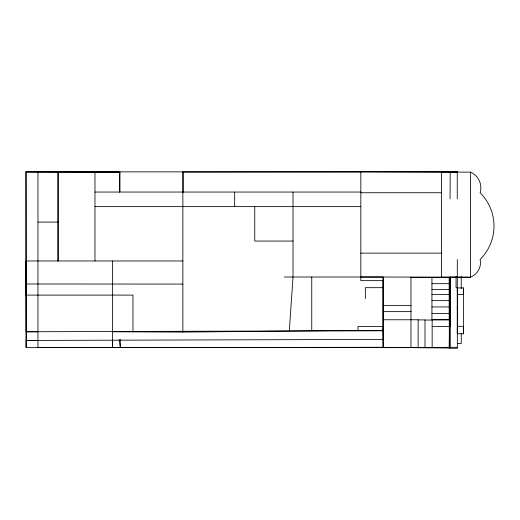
<?xml version="1.0" encoding="UTF-8"?>
<svg xmlns="http://www.w3.org/2000/svg" width="520" height="520" viewBox="0 0 520 520"><rect width="100%" height="100%" fill="white"/><g stroke="black" fill="none" stroke-linecap="round" stroke-linejoin="round"><path stroke-width="0.78" d="M132.964 331.864L132.964 295.094L26 295.094L26 171.86L119.782 172.003L119.782 192.049L119.782 171.86M112.632 331.767L182.864 332.092L182.864 171.867M360.828 277.011L470.418 277.141A15.372 15.372 0 0 0 480.123 259.415A46.969 46.969 0 0 0 480.123 192.751A16.978 16.978 0 0 0 470.418 172.139L360.828 171.717L360.828 280.644L383.156 280.644L383.156 347.626L449.325 347.626L449.651 277.459L410.267 277.472M383.156 347.711L383.188 347.347L449.325 347.99M26.176 295.094L26.176 331.767L382.772 330.7L383.156 326.495L383.156 277.141M450.209 347.555L450.209 277.089M457.327 333.762L457.327 326.333L463.502 326.333L463.502 333.762L457.327 333.762L457.327 328.413M457.321 309.634L457.321 305.689M457.327 292.572L457.327 287.924L463.502 287.924L463.502 333.762M463.502 287.924L463.502 294.418L457.327 294.431M450.073 198.887L450.209 171.867L457.249 171.867L457.256 198.881M289.322 330.7L293.02 277.011L293.02 192.049M457.334 347.301L449.28 347.308M449.657 277.284L457.308 277.141M182.864 332.092L330.493 330.7L383.156 330.7L383.182 339.391L26.202 340.457L26.202 347.555L383.779 347.51M360.828 171.717L441.61 171.717L441.61 277.284L470.418 277.284L470.418 172.139M182.864 260.981L26 260.981L26.202 347.555L26 171.86L457.249 171.86L441.149 171.873M58.013 172.003L119.782 172.003M360.822 171.925L183.138 172.036L183.15 192.264M450.209 172.536L457.249 172.53M94.972 192.049L360.828 192.049M360.828 192.751L441.61 192.751M94.972 206.629L360.828 206.629M37.953 222.099L58.104 222.099M293.02 241.053L254.748 241.053L254.748 206.629M360.828 253.13L441.61 253.13M284.329 277.011L383.156 277.011L383.182 339.391M457.659 277.108L456.047 277.011L456.053 287.709L457.665 287.709M449.189 283.673L449.189 319.663L431.945 319.663L431.945 283.673L449.189 283.673L449.183 277.459M26 283.978L182.845 284.089M383.156 287.677L365.352 287.677L365.352 298.617M431.945 289.562L449.189 289.562M431.945 294.606L449.189 294.606M431.945 300.632L449.189 300.632M383.156 305.468L410.976 305.468M431.945 306.943L449.189 306.943M383.156 311.636L411.197 311.636M431.945 313.528L449.189 313.528M383.156 319.761L418.125 319.761L418.125 347.626L410.917 347.607M418.125 319.904L424.996 319.904L424.996 347.626M449.391 326.541L449.325 319.904L432.153 319.904L432.153 347.626M424.996 320.047L432.153 320.047M383.156 326.495L357.988 326.495L357.988 330.7M432.153 326.495L450.307 326.417L450.275 277.043M26.176 331.767L37.953 331.767M112.612 340.204L112.612 347.522L112.632 260.981M26.202 340.457L37.953 340.457M457.334 343.538L461.26 343.538L461.253 333.229M383.779 347.347L120.322 347.51L119.165 339.501M383.851 347.334L37.953 347.562L37.953 171.86M26 171.86L58.104 172.003L58.104 260.981M112.58 171.958L94.972 171.86L94.972 260.981M382.974 339.567L383.156 347.626L449.325 347.626L449.325 319.904M449.41 312.182L449.429 318.994M461.234 276.536L461.24 288.697M457.301 259.597L457.334 348.276L449.325 348.283L449.319 339.19M449.651 277.459L449.67 347.328M431.945 277.466L431.945 283.673M120.315 339.476L120.322 347.51M457.327 287.924L457.327 326.346M410.976 277.141L410.976 347.626M311.753 277.011L311.753 330.876M234.663 192.049L234.663 206.629M58.013 171.86L58.013 260.981"/></g></svg>
